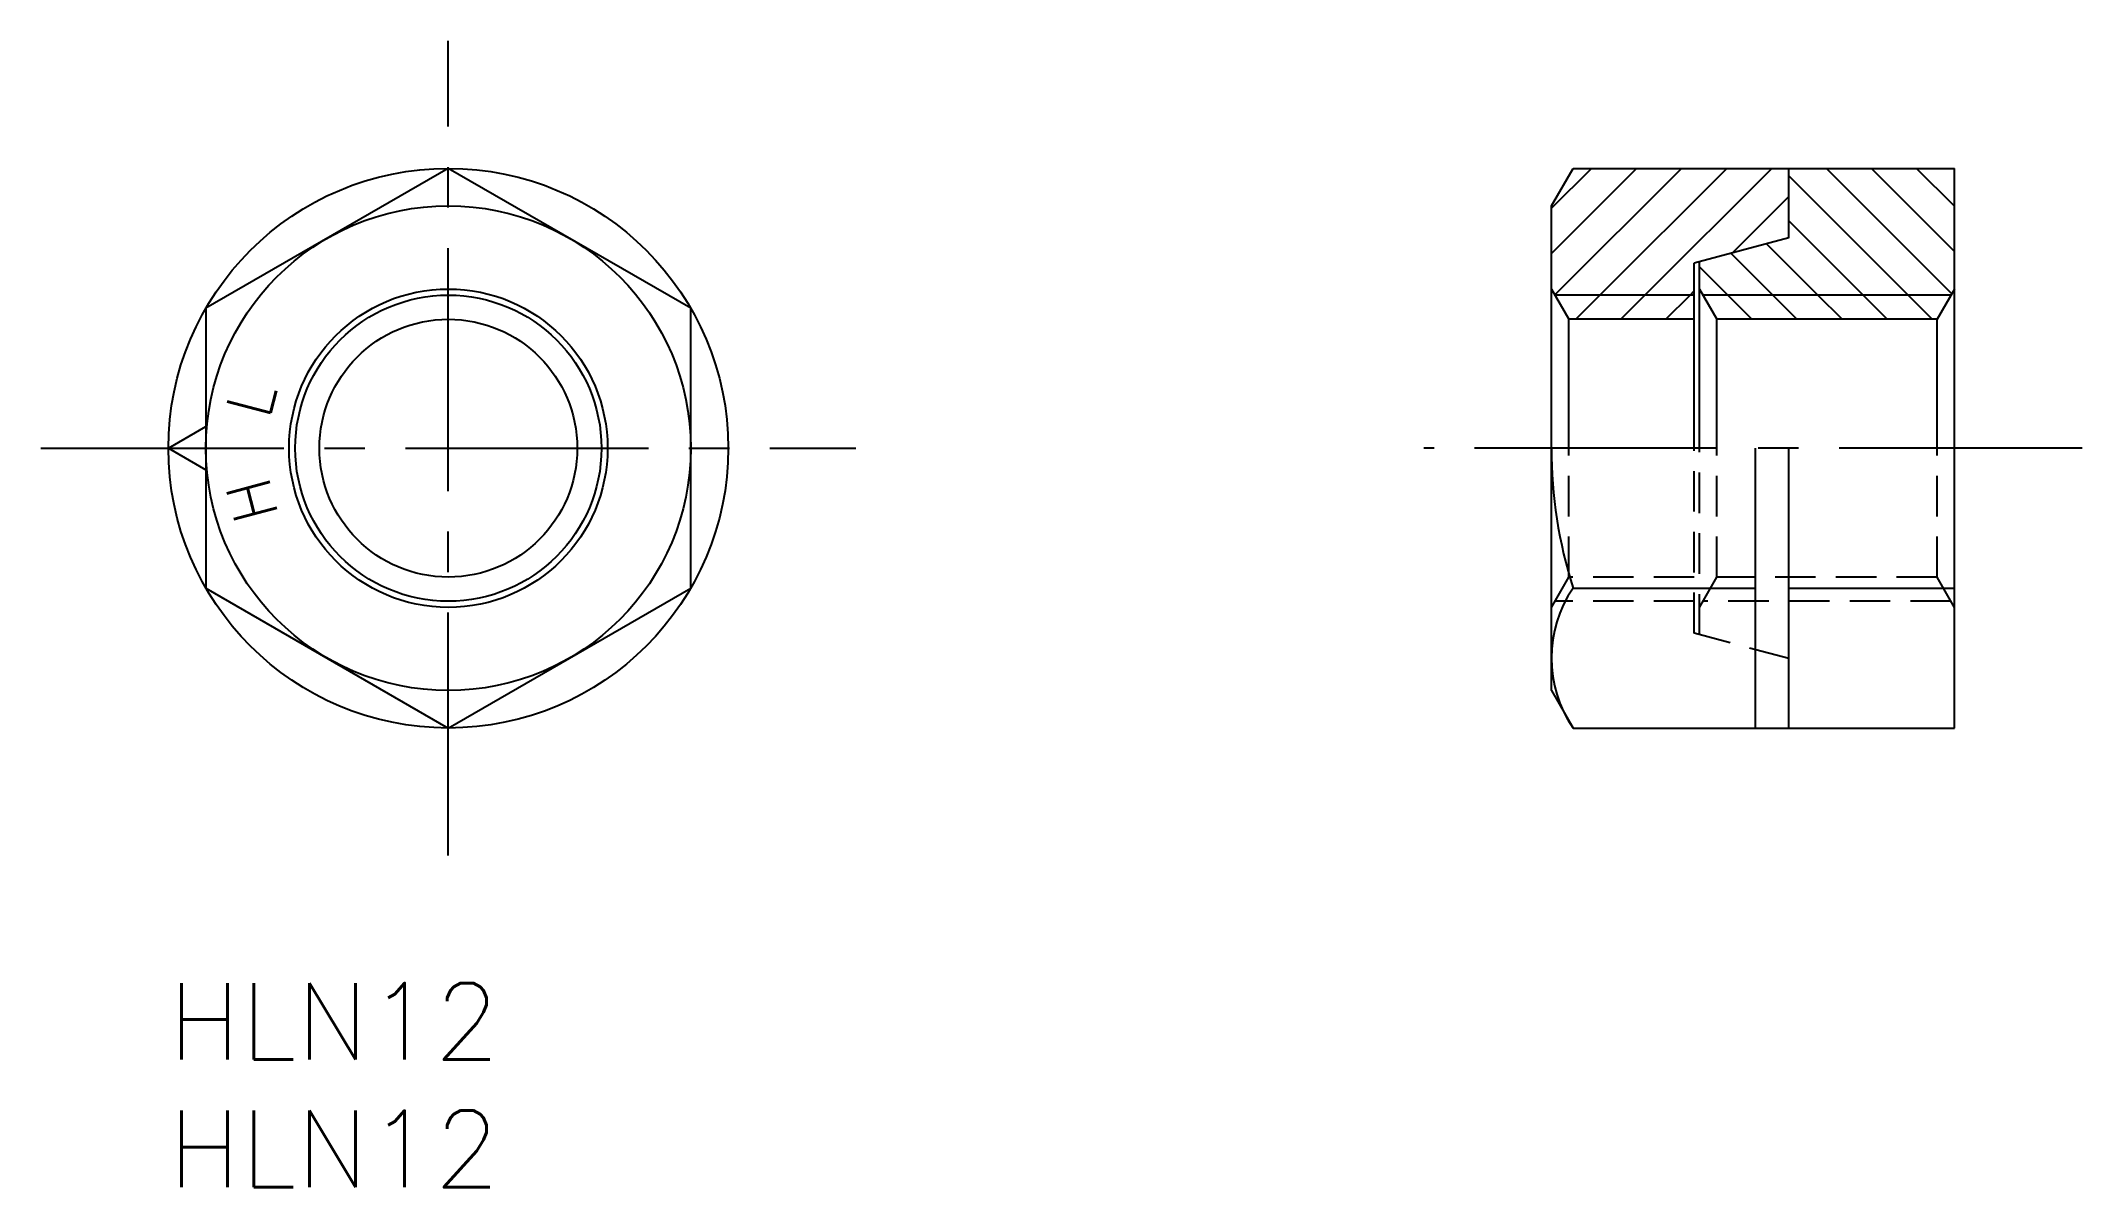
# Model space of a CAD drawing. Extents: x -5 to 75, y -8 to 36.9.
import ezdxf

# ---------------------------------------------------------------- set-up
doc = ezdxf.new("R2010")
doc.units = 0
doc.header["$LTSCALE"] = 0.5
for name, pattern in [('CENTER', [50.8, 31.75, -6.35, 6.35, -6.35]), ('CENTER2', [28.575, 19.05, -3.175, 3.175, -3.175]), ('DASHED', [19.05, 12.7, -6.35]), ('HIDDEN2', [4.7625, 3.175, -1.5875])]:
    doc.linetypes.add(name, pattern=pattern)
for name, color, linetype in [('MSM_CENTER', 1, 'CENTER'), ('MSM_CONTINUOUS', 7, 'CONTINUOUS'), ('MSM_DASHED', 4, 'DASHED'), ('MSM_NARROW', 5, 'CONTINUOUS'), ('MSM_PART_NUMBER', 7, 'CONTINUOUS')]:
    doc.layers.add(name, color=color, linetype=linetype)
doc.styles.get("Standard").update_dxf_attribs({"font": 'txt.shx', "height": 3, "bigfont": 'bigfont.shx'})

msp = doc.modelspace()

# ---------------------------------------------------------------- linework, layer by layer
at = {"layer": 'MSM_CENTER', "linetype": 'CENTER2'}
for p, q in [((10.97, 5), (10.97, 36.939)), ((-5, 20.97), (26.939, 20.97)), ((75, 20.97), (49.2, 20.97))]:
    msp.add_line(p, q, dxfattribs=at)
at = {"layer": 'MSM_CONTINUOUS'}
for p, q in [((10.97, 31.939), (1.47, 26.454)), ((20.47, 26.454), (10.97, 31.939)), ((54.2, 30.47), (55.049, 31.939)), ((55.049, 31.939), (63.5, 31.939)), ((63.5, 29.22), (63.5, 31.939)), ((63.5, 31.939), (70, 31.939)), ((70, 10), (70, 31.939)), ((54.2, 11.47), (54.2, 30.47)), ((63.5, 29.22), (59.8, 28.228)), ((59.8, 20.97), (59.8, 28.228)), ((60, 20.97), (60, 28.282)), ((54.2, 27.21), (54.885, 26.023)), ((60, 27.21), (60.685, 26.023)), ((70, 27.21), (69.315, 26.023)), ((1.47, 26.454), (1.47, 15.485)), ((20.47, 15.485), (20.47, 26.454)), ((59.8, 26.023), (54.885, 26.023)), ((54.885, 20.97), (54.885, 26.023)), ((60.685, 20.97), (60.685, 26.023)), ((69.315, 26.023), (60.685, 26.023)), ((69.315, 20.97), (69.315, 26.023)), ((0, 20.97), (1.47, 21.818)), ((0, 20.97), (1.47, 20.121)), ((62.2, 10), (62.2, 20.97)), ((63.5, 10), (63.5, 20.97)), ((1.47, 15.485), (10.97, 10)), ((10.97, 10), (20.47, 15.485)), ((55.049, 15.485), (62.2, 15.485)), ((63.5, 15.485), (70, 15.485)), ((54.2, 11.47), (55.049, 10)), ((55.049, 10), (63.5, 10)), ((63.5, 10), (70, 10))]:
    msp.add_line(p, q, dxfattribs=at)
for radius in [10.97, 9.5, 6.24, 5.053]:
    msp.add_circle((10.97, 20.97), radius, dxfattribs=at)
for centre, radius, start, end in [((72.351, 20.97), 18.151, 180, 197.58795), ((59.056, 12.742), 4.856, 145.61575, 214.38425)]:
    msp.add_arc(centre, radius, start, end, dxfattribs=at)
at = {"layer": 'MSM_DASHED', "linetype": 'HIDDEN2'}
for p, q in [((54.885, 15.917), (54.885, 20.97)), ((59.8, 13.719), (59.8, 20.97)), ((60, 13.665), (60, 20.97)), ((60.685, 15.917), (60.685, 20.97)), ((69.315, 15.917), (69.315, 20.97)), ((54.2, 14.73), (54.885, 15.917)), ((59.8, 15.917), (54.885, 15.917)), ((60, 14.73), (60.685, 15.917)), ((69.315, 15.917), (60.685, 15.917)), ((70, 14.73), (69.315, 15.917)), ((59.8, 14.97), (54.339, 14.97)), ((69.861, 14.97), (60.139, 14.97)), ((63.5, 12.72), (59.8, 13.719))]:
    msp.add_line(p, q, dxfattribs=at)
at = {"layer": 'MSM_NARROW', "linetype": 'CONTINUOUS'}
for p, q in [((54.2, 30.375), (55.765, 31.939)), ((54.2, 28.607), (57.533, 31.939)), ((54.336, 26.975), (59.3, 31.939)), ((56.098, 26.97), (61.068, 31.939)), ((57.866, 26.97), (62.836, 31.939)), ((68.179, 26.97), (63.5, 31.649)), ((69.893, 27.024), (64.977, 31.939)), ((70, 28.684), (66.745, 31.939)), ((70, 30.452), (68.513, 31.939)), ((61.293, 28.628), (63.5, 30.836)), ((66.411, 26.97), (63.5, 29.881)), ((64.644, 26.97), (62.627, 28.986)), ((61.108, 26.97), (60, 28.078)), ((62.876, 26.97), (61.233, 28.612)), ((55.151, 26.023), (56.098, 26.97)), ((56.919, 26.023), (57.866, 26.97)), ((58.687, 26.023), (59.634, 26.97)), ((59.634, 26.97), (59.8, 27.136)), ((62.055, 26.023), (61.108, 26.97)), ((63.823, 26.023), (62.876, 26.97)), ((65.591, 26.023), (64.644, 26.97)), ((67.358, 26.023), (66.411, 26.97)), ((69.126, 26.023), (68.179, 26.97))]:
    msp.add_line(p, q, dxfattribs=at)
at = {"layer": 'MSM_NARROW'}
for p, q in [((59.8, 26.97), (54.339, 26.97)), ((69.861, 26.97), (60.139, 26.97))]:
    msp.add_line(p, q, dxfattribs=at)
msp.add_circle((10.97, 20.97), 6, dxfattribs=at)

# ---------------------------------------------------------------- texts
at = {"layer": 'MSM_CONTINUOUS', "linetype": 'CONTINUOUS'}
for s, rotation, p in [('L', 75, (3.918, 22.061)), ('H', 105, (4.329, 18.346))]:
    msp.add_text(s, height=1.75, rotation=rotation, dxfattribs=at).set_placement(p)
at = {"layer": 'MSM_PART_NUMBER'}
for p in [(0, -3), (0, -8)]:
    msp.add_text('HLN12', height=3, dxfattribs=at).set_placement(p)

doc.saveas('drawing.dxf')
